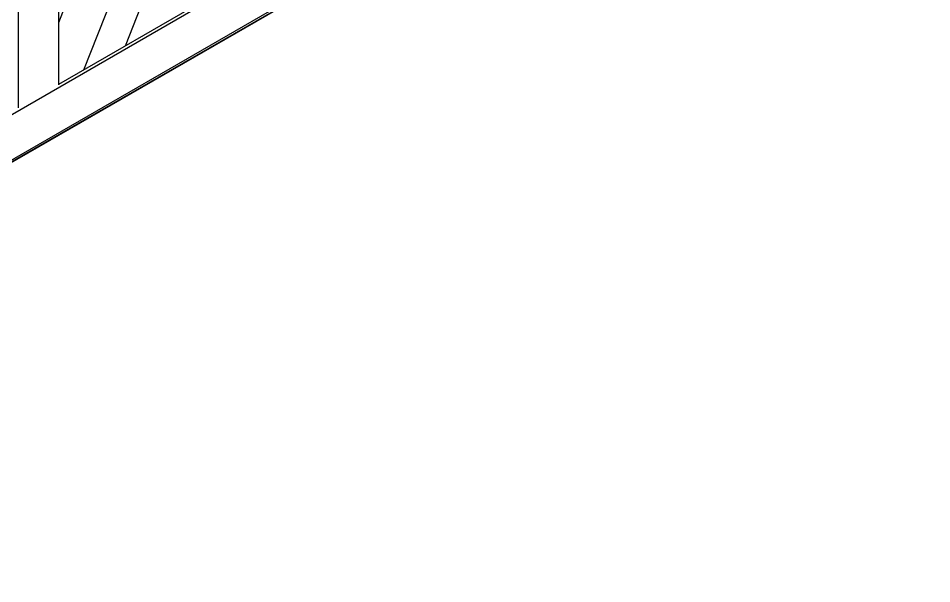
# Model space of a CAD drawing. Header units: millimetres. Extents: x 357 to 945, y 547 to 720.
# Drawn here: x 588.425 to 589.148, y 657.419 to 657.867 of the extents above; entities that cross this region are included whole.
import ezdxf

# ---------------------------------------------------------------- set-up
doc = ezdxf.new("R2010")
doc.units = ezdxf.units.MM
doc.layers.add('PLANTA-VIS', color=7, linetype='Continuous')

msp = doc.modelspace()

# ---------------------------------------------------------------- linework, layer by layer
at = {"layer": 'PLANTA-VIS', "extrusion": (6.79673e-13, 0.816497, 0.57735)}
for p, q in [((588.47686, 657.8263), (589.08319, 659.36994)), ((588.50965, 657.84523), (589.10386, 659.35801)), ((587.85669, 657.46579), (589.14487, 658.20952)), ((588.45686, 657.81475), (589.12295, 658.19932)), ((587.84145, 657.41904), (589.14695, 658.17277)), ((587.84167, 657.41969), (589.14787, 658.17383)), ((587.84227, 657.42154), (589.1482, 658.17552)), ((588.42504, 657.79597), (588.42504, 658.00689)), ((588.45686, 657.86371), (588.50718, 657.99182)), ((588.45686, 657.81434), (588.45686, 657.98852))]:
    msp.add_line(p, q, dxfattribs=at)

doc.saveas('drawing.dxf')
